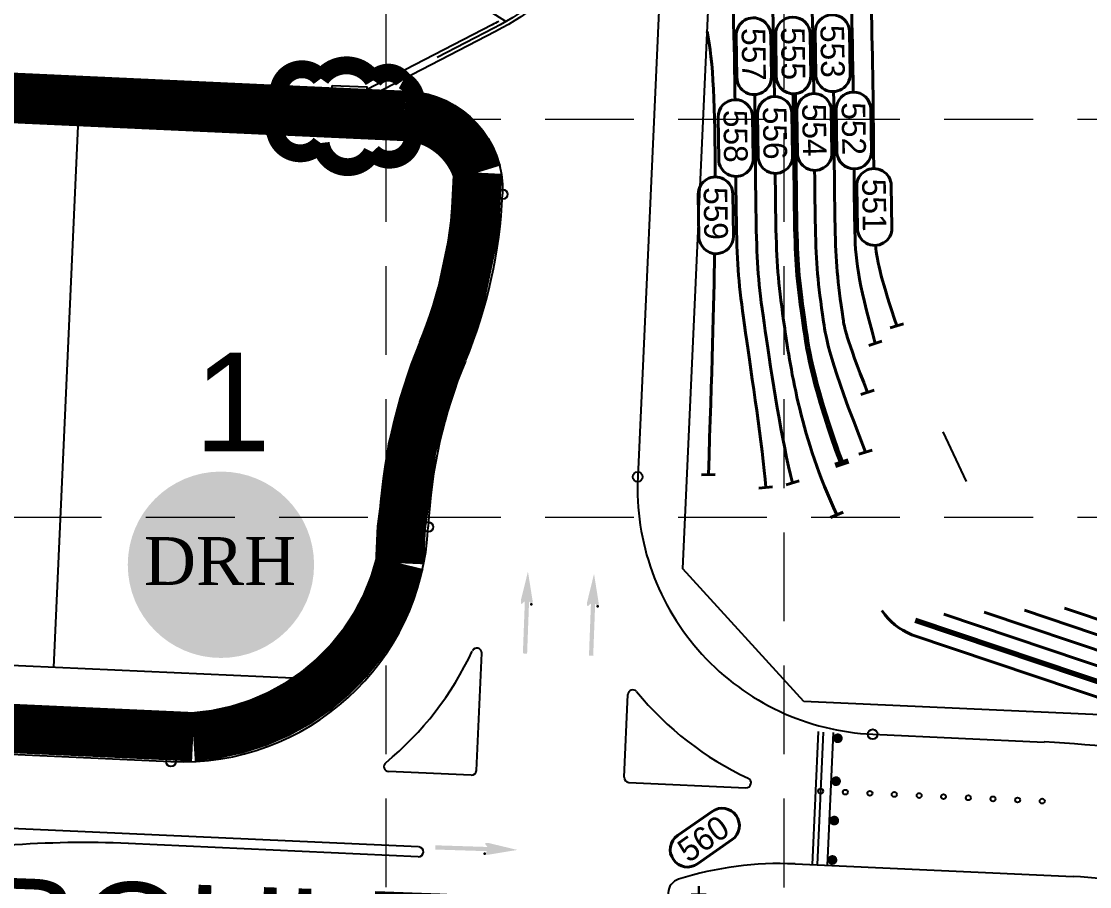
# Model space of a CAD drawing. Header units: feet. Extents: x 10084 to 13321, y 3329 to 8503.
# Drawn here: x 11548 to 11764.7, y 5356.9 to 5532.4 of the extents above; entities that cross this region are included whole.
import ezdxf
from ezdxf.enums import TextEntityAlignment as Align

# ---------------------------------------------------------------- set-up
doc = ezdxf.new("R2010")
doc.units = ezdxf.units.FT
doc.header["$LTSCALE"] = 40
doc.header["$MEASUREMENT"] = 0
for name, pattern in [('( Dashdot )', [1.001, 0.5, -0.25, 0.001, -0.25]), ('CENTERX2', [4, 2.5, -0.5, 0.5, -0.5]), ('DASHED', [0.75, 0.5, -0.25]), ('HIDDEN', [0.375, 0.25, -0.125])]:
    doc.linetypes.add(name, pattern=pattern)
for name, color, linetype in [('BASE', 7, 'Continuous'), ('CONT-L', 55, 'Continuous'), ('CURB', 4, 'Continuous'), ('EROSION BLANKETS', 84, 'Continuous'), ('flow arrow', 4, 'Continuous'), ('GRID', 254, 'DASHED'), ('INLET', 4, 'Continuous'), ('LEGEND', 7, 'Continuous'), ('Level 1', 7, 'Continuous'), ('LOT', 7, 'Continuous'), ('NAME', 6, 'Continuous'), ('ROW', 3, '( Dashdot )'), ('STORM', 2, 'Continuous'), ('storm CL', 7, 'CENTERX2')]:
    doc.layers.add(name, color=color, linetype=linetype)
doc.styles.add('DRHorton', font='dutcheb.ttf')
doc.styles.get("Standard").update_dxf_attribs({"font": 'ARIAL.TTF'})
doc.styles.add('Style-CB101', font='CB101.shx')

# ---------------------------------------------------------------- blocks, each defined once
blk = doc.blocks.new('DRHorton')
h = blk.add_hatch(color=1)
h.paths.add_polyline_path([(78.7, 25.78, 1), (40.43, 25.78, 1)])
h.paths.add_polyline_path([(42.33, 17.91), (76.5, 17.91), (76.5, 34.87), (42.33, 34.87)], flags=24)
at = {"layer": 'BASE', "color": 176, "style": 'DRHorton'}
blk.add_text('DRH', height=9.814, dxfattribs=at).set_placement((59.39, 21.64), align=Align.CENTER)

msp = doc.modelspace()

# ---------------------------------------------------------------- hatches: boundary and pattern name
at = {"layer": 'CURB'}
h = msp.add_hatch(color=7, dxfattribs=at)
edge = h.paths.add_edge_path()
edge.add_arc((11713.63, 5387.02), 1, 298.2438, 658.2438)
h = msp.add_hatch(color=7, dxfattribs=at)
edge = h.paths.add_edge_path()
edge.add_arc((11713.27, 5378.31), 1, 298.2438, 658.2438)
h = msp.add_hatch(color=7, dxfattribs=at)
edge = h.paths.add_edge_path()
edge.add_arc((11712.9, 5370.32), 1, 298.2438, 658.2438)
h = msp.add_hatch(color=7, dxfattribs=at)
edge = h.paths.add_edge_path()
edge.add_arc((11712.54, 5362.33), 1, 298.2438, 658.2438)
at = {"layer": 'flow arrow', "linetype": 'Continuous', "lineweight": 30}
h = msp.add_hatch(color=7, dxfattribs=at)
edge = h.paths.add_edge_path()
edge.add_line((11649.49, 5414.28), (11650.12, 5414.8))
edge.add_line((11650.12, 5414.8), (11649.72, 5404.22))
edge.add_line((11649.72, 5404.22), (11650.58, 5404.2))
edge.add_line((11650.58, 5404.2), (11650.98, 5414.77))
edge.add_line((11650.98, 5414.77), (11651.46, 5414.21))
edge.add_line((11651.46, 5414.21), (11651.46, 5414.21))
edge.add_ellipse((11651.53, 5414.75), major_axis=(-0.021, -0.56), ratio=0.285714, start_angle=342.8173, end_angle=484.7269)
edge.add_line((11651.67, 5415.06), (11651.67, 5415.06))
edge.add_line((11651.67, 5415.06), (11650.75, 5420.83))
edge.add_line((11650.75, 5420.83), (11649.35, 5415.15))
edge.add_line((11649.35, 5415.15), (11649.35, 5415.15))
edge.add_ellipse((11649.47, 5414.82), major_axis=(-0.021, -0.56), ratio=0.285714, start_angle=234.1685, end_angle=374.4967)
edge.add_line((11649.49, 5414.27), (11649.49, 5414.28))
edge.add_line((11649.49, 5414.28), (11649.49, 5414.28))
h = msp.add_hatch(color=7, dxfattribs=at)
edge = h.paths.add_edge_path()
edge.add_line((11662.9, 5413.82), (11663.53, 5414.34))
edge.add_line((11663.53, 5414.34), (11663.13, 5403.77))
edge.add_line((11663.13, 5403.77), (11663.99, 5403.74))
edge.add_line((11663.99, 5403.74), (11664.39, 5414.31))
edge.add_line((11664.39, 5414.31), (11664.87, 5413.76))
edge.add_line((11664.87, 5413.76), (11664.87, 5413.76))
edge.add_ellipse((11664.94, 5414.29), major_axis=(-0.021, -0.56), ratio=0.285714, start_angle=342.8173, end_angle=484.7269)
edge.add_line((11665.08, 5414.6), (11665.08, 5414.6))
edge.add_line((11665.08, 5414.6), (11664.16, 5420.37))
edge.add_line((11664.16, 5420.37), (11662.77, 5414.69))
edge.add_line((11662.77, 5414.69), (11662.76, 5414.69))
edge.add_ellipse((11662.88, 5414.36), major_axis=(-0.021, -0.56), ratio=0.285714, start_angle=234.1685, end_angle=374.4967)
edge.add_line((11662.9, 5413.82), (11662.9, 5413.82))
edge.add_line((11662.9, 5413.82), (11662.9, 5413.82))
h = msp.add_hatch(color=7, dxfattribs=at)
edge = h.paths.add_edge_path()
edge.add_line((11642.03, 5365.6), (11642.55, 5364.97))
edge.add_line((11642.55, 5364.97), (11631.98, 5365.31))
edge.add_line((11631.98, 5365.31), (11631.95, 5364.45))
edge.add_line((11631.95, 5364.45), (11642.53, 5364.11))
edge.add_line((11642.53, 5364.11), (11641.98, 5363.63))
edge.add_line((11641.98, 5363.63), (11641.97, 5363.63))
edge.add_ellipse((11642.51, 5363.56), major_axis=(-0.56, 0.018), ratio=0.285714, start_angle=342.8173, end_angle=484.7269)
edge.add_line((11642.82, 5363.42), (11642.82, 5363.42))
edge.add_line((11642.82, 5363.42), (11648.59, 5364.37))
edge.add_line((11648.59, 5364.37), (11642.9, 5365.74))
edge.add_line((11642.9, 5365.74), (11642.9, 5365.74))
edge.add_ellipse((11642.57, 5365.62), major_axis=(-0.56, 0.018), ratio=0.285714, start_angle=234.1685, end_angle=374.4967)
edge.add_line((11642.03, 5365.59), (11642.03, 5365.6))
edge.add_line((11642.03, 5365.6), (11642.03, 5365.6))

# ---------------------------------------------------------------- linework, layer by layer
at = {"layer": 'CONT-L', "color": 5, "elevation": 551}
msp.add_lwpolyline([(11739.76, 5439.13), (11735.03, 5449.17)], dxfattribs=at)
at = {"layer": 'CURB', "color": 7}
for p, q in [((11698.33, 5998.03), (11673.02, 5440.05)), ((11107.67, 5541.77), (11626.52, 5518.24)), ((11096.2, 5404.15), (11578.31, 5382.29)), ((11640.29, 5380.48), (11641.37, 5404.25)), ((11670.26, 5379.12), (11671.02, 5395.88)), ((11708.49, 5361.37), (11709.72, 5388.37)), ((11709.49, 5361.32), (11710.71, 5388.29)), ((11712.71, 5388.2), (11711.49, 5361.23)), ((11720.7, 5387.84), (11755.5, 5386.26)), ((11639.24, 5379.52), (11622.48, 5380.28)), ((11671.21, 5378.07), (11694.99, 5376.99)), ((11628.57, 5364.99), (11419.25, 5374.48)), ((11628.48, 5362.99), (11569.66, 5365.66)), ((11704.95, 5361.53), (11761.35, 5358.97))]:
    msp.add_line(p, q, dxfattribs=at)
for centre, radius in [((11626.52, 5518.24), 1), ((11645.59, 5497.36), 1), ((11673.02, 5440.05), 1), ((11630.52, 5429.89), 1), ((11720.7, 5387.84), 1), ((11578.31, 5382.29), 1), ((11710.15, 5376.31), 0.5), ((11715.15, 5376.08), 0.5), ((11720.14, 5375.86), 0.5), ((11725.08, 5375.63), 0.5), ((11730.13, 5375.4), 0.5), ((11735.07, 5375.17), 0.5), ((11740.12, 5374.95), 0.5), ((11745.12, 5374.72), 0.5), ((11750.11, 5374.5), 0.5), ((11755.11, 5374.27), 0.5)]:
    msp.add_circle(centre, radius, dxfattribs=at)
at = {"layer": 'CURB', "color": 7, "extrusion": (0, 0, -1)}
msp.add_arc((-11625.61, 5498.26), 20, 92.5969, 182.5969, dxfattribs=at)
at = {"layer": 'CURB', "color": 7}
for centre, radius, start, end in [((11545.69, 5501.89), 100, 337.4547, 357.4031), ((11730.41, 5425.2), 100, 157.4547, 177.3134), ((11722.97, 5437.79), 50, 177.4031, 267.4032), ((11580.57, 5432.23), 50, 267.4031, 357.3134), ((11580.57, 5432.23), 65, 309.4648, 334.9571), ((11640.37, 5404.3), 1, 357.4031, 154.9571), ((11672.02, 5395.84), 1, 39.4648, 177.4033), ((11722.97, 5437.79), 65, 219.4648, 244.9575), ((11746.44, 5186.47), 200, 68.5323, 87.4031), ((11622.52, 5381.28), 1, 129.4648, 267.4032), ((11639.29, 5380.52), 1, 267.4032, 357.4031), ((11671.26, 5379.07), 1, 177.4033, 267.4031), ((11695.03, 5377.99), 1, 267.4031, 64.9575), ((11560.6, 5165.87), 200, 87.4031, 101.473), ((11628.53, 5363.99), 1, 267.4031, 87.4031), ((11701.86, 5293.6), 68, 87.4031, 107.6084), ((11758.27, 5291.04), 68, 67.1979, 87.4031), ((11682.2, 5355.55), 3, 107.6084, 247.1979)]:
    msp.add_arc(centre, radius, start, end, dxfattribs=at)
at = {"layer": 'EROSION BLANKETS', "linetype": 'Continuous', "lineweight": 40, "const_width": 10}
msp.add_lwpolyline([(11394.48, 5524.7), (11449.95, 5521.14), (11625.71, 5513.23, -0.317035), (11640.51, 5501.76), (11639.9, 5489.87), (11636.73, 5474.83), (11630.89, 5458.95), (11627.21, 5445.87), (11625.03, 5429.52), (11624.72, 5422.52, -0.326564), (11582.82, 5387.33), (11389.26, 5396.15)], format="xyb", dxfattribs=at)
at = {"layer": 'flow arrow', "color": 7, "linetype": 'Continuous', "lineweight": 30}
for p in [(11651.46, 5414.21), (11664.87, 5413.76), (11641.98, 5363.63)]:
    msp.add_point(p, dxfattribs=at)
at = {"layer": 'GRID', "color": 252, "linetype": 'HIDDEN', "lineweight": 0, "ltscale": 1.8}
for p, q in [((11622.01, 3736.79), (11622.01, 8418.16)), ((11702.72, 3736.78), (11702.72, 8418.16)), ((10169.24, 5512.61), (13236.21, 5512.61)), ((10169.24, 5431.9), (13236.21, 5431.9))]:
    msp.add_line(p, q, dxfattribs=at)
at = {"layer": 'INLET', "color": 5, "flags": 128}
for points in [[(11611.05, 5519.44), (11618.05, 5519.13), (11617.89, 5515.63), (11610.9, 5515.95)], [(11611.53, 5518.92), (11617.52, 5518.65), (11617.41, 5516.15), (11611.42, 5516.42)]]:
    msp.add_lwpolyline(points, close=True, dxfattribs=at)
at = {"layer": 'LEGEND', "color": 170, "ltscale": 100, "const_width": 3.63}
msp.add_lwpolyline([(11608.72, 5520.82, 0.520567), (11608.72, 5520.82, 0.765195), (11600.17, 5517.42, 0.417879), (11599.46, 5510.01, 0.6649), (11608.69, 5507.76, 0.744833), (11619.16, 5505.94, 0.975642), (11626.34, 5512.15, 0.520567), (11625.42, 5520.47, 0.520567), (11619.38, 5520.46, 0.540264), (11608.72, 5520.82)], format="xyb", close=True, dxfattribs=at)
at = {"layer": 'Level 1', "color": 5, "linetype": 'Continuous', "lineweight": 40}
for p, q in [((11726.93, 5471.1), (11724.25, 5470.25)), ((11722.56, 5467.55), (11719.89, 5466.69)), ((11721, 5457.61), (11718.33, 5456.75)), ((11720.58, 5445.49), (11717.91, 5444.63)), ((11688.77, 5440.54), (11685.96, 5440.43)), ((11705.79, 5439.27), (11703.12, 5438.41)), ((11700.4, 5438.01), (11697.61, 5437.72)), ((11714.71, 5432.89), (11712.11, 5431.82)), ((11781.41, 5402.93), (11751.48, 5413)), ((11782.79, 5405.63), (11759.65, 5413.42)), ((11779.92, 5397.1), (11735.15, 5412.18)), ((11780.88, 5399.94), (11743.31, 5412.59)), ((11778, 5391.41), (11728.64, 5408.03))]:
    msp.add_line(p, q, dxfattribs=at)
at = {"layer": 'Level 1', "color": 5, "linetype": 'Continuous', "lineweight": 70}
for p, q in [((11715.75, 5443.22), (11713.07, 5442.36)), ((11778.96, 5394.25), (11729.41, 5410.94))]:
    msp.add_line(p, q, dxfattribs=at)
at = {"layer": 'Level 1', "color": 5, "linetype": 'Continuous', "lineweight": 40, "flags": 128}
for points in [[(11693.14, 5521.03), (11693.01, 5529.6), (11693.01, 5529.6, -1), (11700.01, 5529.71), (11700.01, 5529.71), (11700.14, 5521.14), (11700.14, 5521.14, -1), (11693.14, 5521.03)], [(11701.14, 5521.19), (11701.02, 5529.76), (11701.02, 5529.76, -1), (11708.01, 5529.86), (11708.01, 5529.86), (11708.14, 5521.29), (11708.14, 5521.29, -1), (11701.14, 5521.19)], [(11709.14, 5521.65), (11709.01, 5530.22), (11709.01, 5530.22, -1), (11716.01, 5530.32), (11716.01, 5530.32), (11716.14, 5521.75), (11716.14, 5521.75, -1), (11709.14, 5521.65)], [(11697.45, 5505.06), (11697.32, 5513.63), (11697.32, 5513.63, -1), (11704.32, 5513.73), (11704.32, 5513.73), (11704.45, 5505.16), (11704.45, 5505.16, -1), (11697.45, 5505.06)], [(11705.44, 5505.67), (11705.32, 5514.24), (11705.32, 5514.24, -1), (11712.31, 5514.34), (11712.31, 5514.34), (11712.44, 5505.77), (11712.44, 5505.77, -1), (11705.44, 5505.67)], [(11713.44, 5505.97), (11713.31, 5514.55), (11713.31, 5514.55, -1), (11720.31, 5514.65), (11720.31, 5514.65), (11720.44, 5506.08), (11720.44, 5506.08, -1), (11713.44, 5505.97)], [(11689.45, 5504.44), (11689.32, 5513.01), (11689.33, 5513.01, -1), (11696.32, 5513.11), (11696.32, 5513.11), (11696.45, 5504.54), (11696.45, 5504.54, -1), (11689.45, 5504.44)], [(11717.6, 5490.45), (11717.47, 5499.02), (11717.47, 5499.02, -1), (11724.47, 5499.13), (11724.47, 5499.13), (11724.6, 5490.56), (11724.6, 5490.56, -1), (11717.6, 5490.45)], [(11685.44, 5488.76), (11685.31, 5497.33), (11685.31, 5497.33, -1), (11692.31, 5497.44), (11692.31, 5497.44), (11692.44, 5488.87), (11692.44, 5488.87, -1), (11685.44, 5488.76)], [(11692.16, 5366.46), (11685.14, 5361.54), (11685.14, 5361.54, -1), (11681.12, 5367.28), (11681.12, 5367.28), (11688.14, 5372.19), (11688.14, 5372.19, -1), (11692.16, 5366.46)]]:
    msp.add_lwpolyline(points, format="xyb", dxfattribs=at)
at = {"layer": 'Level 1', "color": 5, "linetype": 'Continuous', "lineweight": 40}
msp.add_arc((11733.66, 5420.48), 13.42, 214.0901, 248.0289, dxfattribs=at)
for points, knots in [([(11711.9, 5717.74), (11709.56, 5713.59), (11707.29, 5708.49), (11706.04, 5702.02), (11705.81, 5697.02), (11705.2, 5694.16), (11703.44, 5675.24), (11701.69, 5656.32), (11699.94, 5637.4), (11702.27, 5603.87), (11699.56, 5559.42), (11700.52, 5533.29), (11700.74, 5519.08), (11700.77, 5517.18)], [0, 0, 0, 0, 0.111111, 0.222222, 0.333333, 0.333333, 0.333333, 0.666667, 0.666667, 0.666667, 0.821319, 0.975971, 1, 1, 1, 1]), ([(11708.76, 5517.79), (11708.74, 5519.54), (11708.52, 5533.5), (11707.58, 5558.98), (11710.21, 5602.63), (11708.11, 5635.08), (11708.54, 5639.62), (11708.83, 5651.32), (11710.88, 5662.43), (11718.77, 5674.12), (11728.42, 5683.11)], [0, 0, 0, 0, 0.03399, 0.270361, 0.5, 0.5, 0.5, 0.666667, 0.833333, 1, 1, 1, 1]), ([(11692.77, 5516.56), (11692.75, 5518.61), (11692.53, 5533.06), (11691.55, 5559.52), (11694.26, 5603.83), (11691.96, 5636.85)], [0, 0, 0, 0, 0.077101, 0.538551, 1, 1, 1, 1]), ([(11716.76, 5518.1), (11716.74, 5519.79), (11716.52, 5533.62), (11715.7, 5555.72), (11717.58, 5591.27), (11717.16, 5611.07), (11717.16, 5611.07), (11717.16, 5611.07), (11717.16, 5611.07), (11717.21, 5612.76), (11717.21, 5616.71), (11718.41, 5621.98), (11721.04, 5625.93), (11727.55, 5630.33)], [0, 0, 0, 0, 0.025343, 0.205786, 0.333333, 0.333333, 0.333333, 0.666667, 0.666667, 0.666667, 0.777778, 0.888889, 1, 1, 1, 1]), ([(11720.92, 5502.58), (11720.87, 5508.85), (11720.73, 5527.28), (11720.09, 5545.38), (11720.39, 5560.44)], [0, 0, 0, 0, 0.392647, 1, 1, 1, 1]), ([(11696.76, 5517.59), (11696.91, 5507.06), (11696.95, 5485.06), (11697.99, 5474.88), (11702.29, 5447.01), (11704.45, 5438.84)], [0, 0, 0, 0, 0.300279, 0.65014, 1, 1, 1, 1]), ([(11719.67, 5457.18), (11715.21, 5468.58), (11713.6, 5479.5), (11712.94, 5485.96), (11712.9, 5507.73), (11712.76, 5518.2)], [0, 0, 0, 0, 0.097951, 0.581625, 1, 1, 1, 1]), ([(11719.24, 5445.06), (11711.86, 5463.89), (11709.7, 5478.35), (11709.1, 5484.26), (11708.96, 5497.84), (11708.92, 5502.22)], [0, 0, 0, 0, 0.225306, 0.775417, 1, 1, 1, 1]), ([(11721.23, 5467.12), (11717.5, 5480.73), (11717.08, 5485.01), (11716.95, 5498.2), (11716.92, 5502.53)], [0, 0, 0, 0, 0.705796, 1, 1, 1, 1]), ([(11699.01, 5437.86), (11698.32, 5446.54), (11694.02, 5474.37), (11693.13, 5483.13), (11692.97, 5496.76), (11692.93, 5500.99)], [0, 0, 0, 0, 0.418462, 0.836925, 1, 1, 1, 1]), ([(11700.93, 5501.61), (11700.97, 5497.31), (11701.11, 5483.69), (11701.96, 5475.39), (11706.21, 5447.82), (11713.41, 5432.36)], [0, 0, 0, 0, 0.166348, 0.583174, 1, 1, 1, 1])]:
    msp.add_open_spline(points, degree=3, knots=knots, dxfattribs=at)
for points in [[(11688.76, 5500.88), (11688.74, 5514.83), (11688.33, 5524.56), (11687.13, 5530.39)], [(11725.59, 5470.67), (11722.61, 5479.46), (11721.63, 5483.56), (11721.27, 5487.01)], [(11687.36, 5440.48), (11688.08, 5461.42), (11688.45, 5475.07), (11688.63, 5485.33)]]:
    msp.add_open_spline(points, degree=3, dxfattribs=at)
at = {"layer": 'Level 1', "color": 5, "linetype": 'Continuous', "lineweight": 70}
msp.add_open_spline([(11704.76, 5517.74), (11704.91, 5507.3), (11704.95, 5485.49), (11705.8, 5477.12), (11708.68, 5458.16), (11714.41, 5442.79)], degree=3, knots=[0, 0, 0, 0, 0.344099, 0.745422, 1, 1, 1, 1], dxfattribs=at)
at = {"layer": 'LOT', "color": 7}
msp.add_line((11554.52, 5401.38), (11559.5, 5511.27), dxfattribs=at)
at = {"layer": 'ROW', "color": 7, "linetype": 'Continuous'}
for p, q in [((11682.18, 5421.38), (11708.26, 5996.3)), ((11636.05, 5507.8), (11107.22, 5531.78)), ((11635.6, 5497.73), (11636.05, 5507.8)), ((11619.53, 5408.44), (11620.52, 5430.19)), ((11609.09, 5398.91), (11097.02, 5422.13)), ((11706.75, 5394.48), (11682.18, 5421.38)), ((11619.53, 5408.44), (11609.09, 5398.91)), ((11941.66, 5383.82), (11706.75, 5394.48))]:
    msp.add_line(p, q, dxfattribs=at)
for centre, radius, start, end in [((11545.69, 5501.89), 90, 337.4547, 357.4031), ((11730.41, 5425.2), 110, 157.4547, 177.4031)]:
    msp.add_arc(centre, radius, start, end, dxfattribs=at)
at = {"layer": 'STORM', "color": 5, "flags": 128}
for points in [[(11697.12, 5595.99, 0.152915), (11673.94, 5565.37), (11673.94, 5565.37), (11673.94, 5565.39), (11673.94, 5565.39, -0.196304), (11644.18, 5530.4), (11644.18, 5530.4), (11617.94, 5516.8)], [(11644.81, 5532.44, -0.006288), (11643.49, 5531.74), (11643.49, 5531.74), (11618.02, 5518.53)]]:
    msp.add_lwpolyline(points, format="xyb", dxfattribs=at)
at = {"layer": 'storm CL', "color": 5}
msp.add_line((11646.26, 5532.4), (11618.94, 5549.87), dxfattribs=at)
at = {"layer": 'storm CL', "color": 5, "flags": 128}
msp.add_lwpolyline([(11697.54, 5597.2, 0.157047), (11673.23, 5565.62, -0.196304), (11643.84, 5531.07), (11643.84, 5531.07), (11617.47, 5517.4)], format="xyb", dxfattribs=at)

# ---------------------------------------------------------------- block references
at = {"layer": 'LEGEND', "xscale": 0.9878399999938665, "yscale": 0.9878399999943213, "zscale": 0.9878399999942583}
msp.add_blockref('DRHorton', (11529.61, 5396.75), dxfattribs=at)

# ---------------------------------------------------------------- texts
at = {"layer": 'Level 1', "color": 5, "linetype": 'Continuous', "lineweight": 40, "style": 'Style-CB101'}
for s, rotation, p in [('557', 270.8613, (11698.89, 5531.13)), ('555', 270.8613, (11706.89, 5531.29)), ('553', 270.8613, (11714.89, 5531.75)), ('556', 270.8613, (11703.2, 5515.16)), ('554', 270.8613, (11711.19, 5515.77)), ('552', 270.8613, (11719.19, 5516.07)), ('558', 270.8613, (11695.2, 5514.53)), ('551', 270.8613, (11723.35, 5500.55)), ('559', 270.8613, (11691.19, 5498.86)), ('560', 34.9895, (11680.57, 5365.55))]:
    msp.add_text(s, height=4.8, rotation=rotation, dxfattribs=at).set_placement(p, align=Align.TOP_LEFT)
msp.add_text('+', height=4.8, dxfattribs=at).set_placement((11685.42, 5355.4), align=Align.MIDDLE_CENTER)
at = {"layer": 'NAME', "color": 7}
msp.add_text('1', height=20, dxfattribs=at).set_placement((11583.03, 5455.21), align=Align.MIDDLE_LEFT)
msp.add_text('MAGNOLIA BOULEVARD', height=20, rotation=357.9259, dxfattribs=at).set_placement((11385.94, 5354.47), align=Align.MIDDLE_LEFT)

doc.saveas('drawing.dxf')
